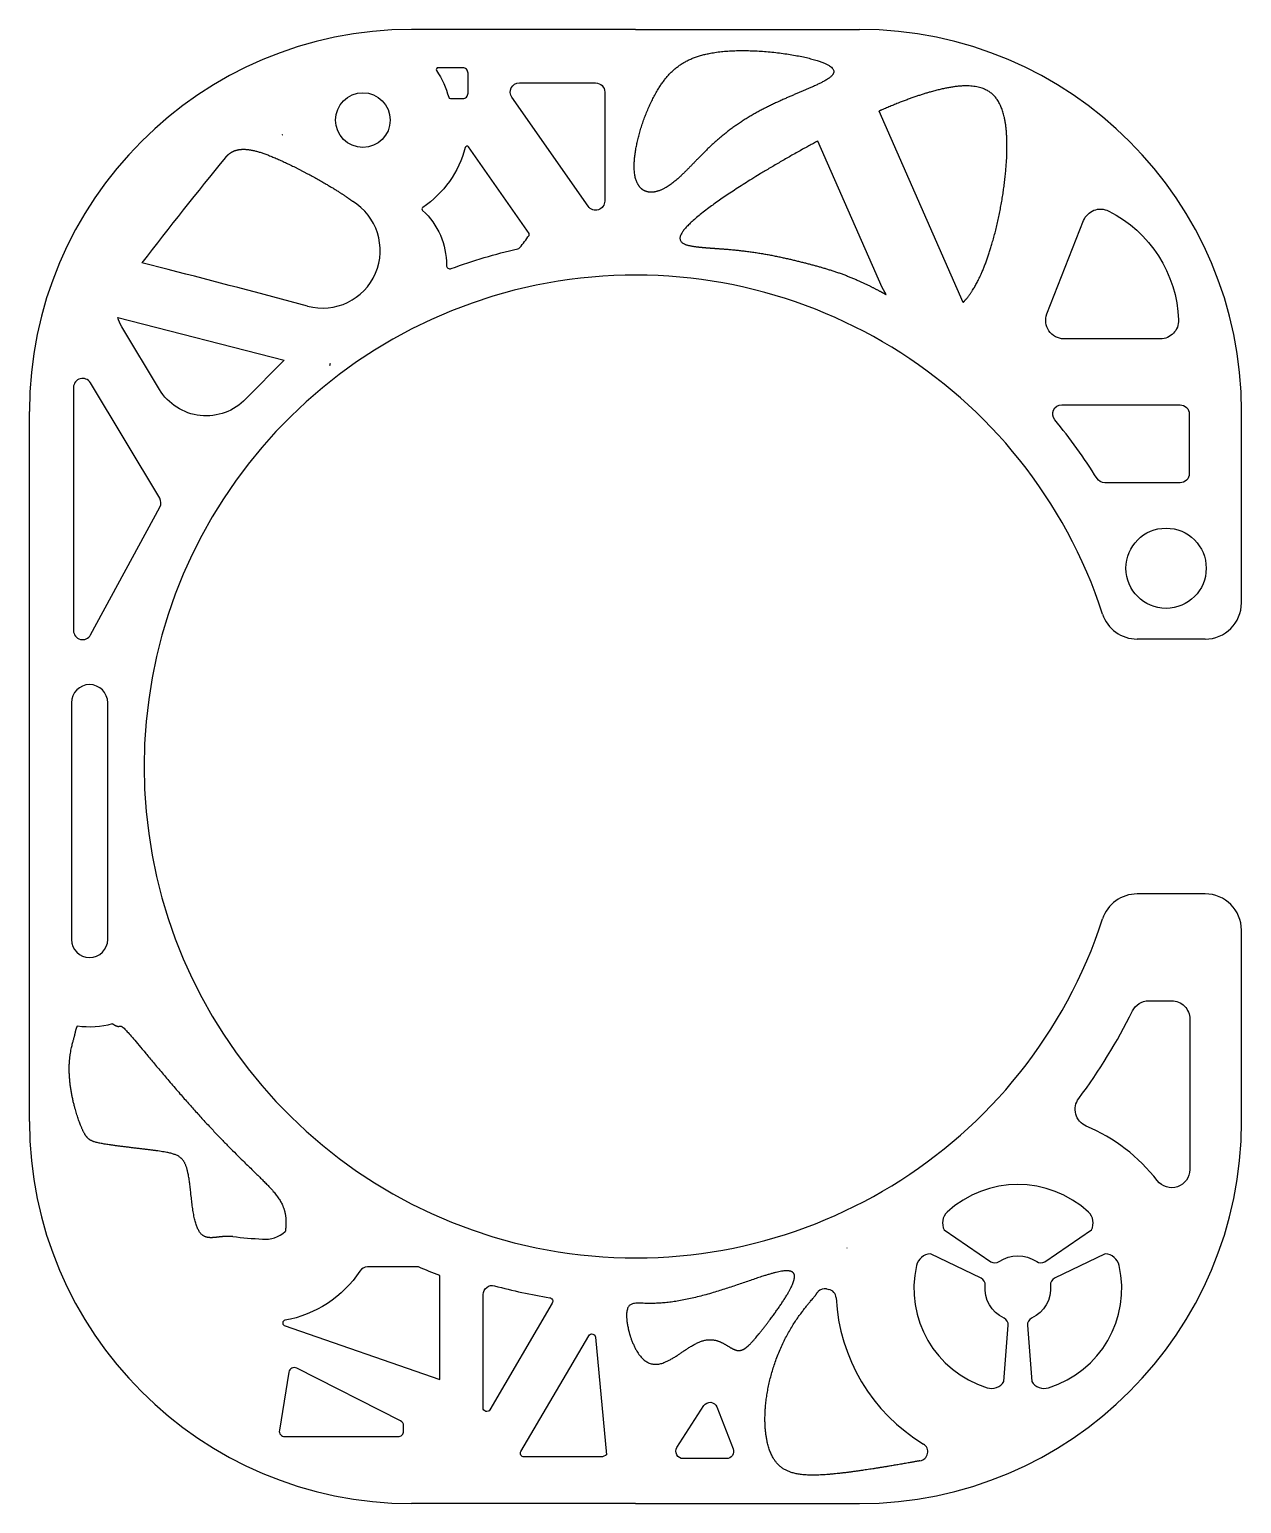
# Model space of a CAD drawing. Header units: millimetres. Extents: x -16.6 to 16.7, y 0 to 40.5.
import ezdxf

# ---------------------------------------------------------------- set-up
doc = ezdxf.new("R2010")
doc.units = ezdxf.units.MM
doc.layers.get('0').update_dxf_attribs({"linetype": 'CONTINUOUS'})

msp = doc.modelspace()

# ---------------------------------------------------------------- linework, layer by layer
for p, q in [((0, 40.5), (-6.15, 40.5)), ((0, 40.5), (6.15, 40.5)), ((9, 33), (6.699, 38.26)), ((6.773, 33.407), (5.011, 37.435)), ((-12.837, 33.904), (-13.56, 34.09)), ((6.888, 33.215), (6.773, 33.407)), ((-8.39, 31.326), (-8.409, 31.254)), ((-16.65, 10.5), (-16.65, 30)), ((16.65, 24.75), (16.65, 30)), ((15.65, 23.75), (13.784, 23.75)), ((-15.5, 22), (-15.5, 15.5)), ((-14.5, 15.5), (-14.5, 22)), ((15.65, 16.75), (13.784, 16.75)), ((16.65, 10.5), (16.65, 15.75)), ((5.248, 5.895), (5.31, 5.883)), ((0, 0), (-6.15, 0)), ((0, 0), (6.15, 0))]:
    msp.add_line(p, q)
for points in [[(-4.75, 39.449), (-5.424, 39.449, 0.60017), (-5.466, 39.371, -0.08317), (-5.133, 38.637, 0.340106), (-5.085, 38.6), (-4.75, 38.6, 0.414214), (-4.6, 38.75), (-4.6, 39.299, 0.414214)], [(-0.845, 38.78), (-0.845, 35.786, -0.733284), (-1.3, 35.642), (-3.396, 38.637, -0.606767), (-3.191, 39.03), (-1.095, 39.03, -0.414214)], [(-9.703, 37.605), (-9.705, 37.612, 0.000778)], [(-3.177, 34.508, 0.018775), (-2.926, 34.841, 0.314222), (-2.926, 34.898), (-4.587, 37.272, 0.636928), (-4.677, 37.256, -0.178866), (-5.844, 35.608, 0.48431), (-5.85, 35.529, -0.214871), (-5.195, 34.025, 0.526329), (-5.06, 33.93, -0.032722), (-3.232, 34.473, 0.167842)], [(11.304, 32.683), (12.31, 35.248, -0.441435), (13, 35.512, -0.274086), (14.92, 32.518, -0.424512), (14.42, 32), (11.769, 32, -0.528407)], [(-13.081, 30.612), (-14.111, 32.329, -0.070937), (-14.221, 32.589), (-9.65, 31.414), (-10.704, 30.354, -0.496879)], [(-13.073, 27.622), (-14.976, 30.793, 0.760667), (-15.44, 30.665), (-15.44, 23.985, 0.777988), (-14.97, 23.866), (-13.068, 27.375, 0.265303)], [(12.68, 28.163, 0.033275), (11.518, 29.775, -0.63456), (11.711, 30.185), (14.964, 30.185, -0.414214), (15.214, 29.935), (15.214, 28.296, -0.414214), (14.964, 28.046), (12.892, 28.046, -0.258771)], [(14.334, 8.871, 0.129111), (12.385, 10.37, -0.487565), (12.179, 11.13, 0.046408), (13.652, 13.533, -0.285809), (14.1, 13.812), (14.729, 13.812, -0.414214), (15.229, 13.312), (15.229, 9.176, -0.715171)], [(12.527, 7.516, 0.339652), (12.443, 8.006, 0.391472), (8.566, 8.006, 0.339652), (8.482, 7.516), (9.759, 6.644, 0.312733), (9.987, 6.646, -0.316501), (11.022, 6.646, 0.312733), (11.25, 6.644)], [(-5.372, 3.41), (-5.372, 6.261, -0.010559), (-5.958, 6.5), (-7.363, 6.5, 0.251283), (-7.571, 6.388, -0.20458), (-9.633, 5.034, 0.70968), (-9.655, 4.895)], [(9.658, 3.183, 0.339652), (10.124, 3.355), (10.241, 4.896, 0.312733), (10.126, 5.093, -0.316501), (9.608, 5.99, 0.312733), (9.495, 6.188), (8.102, 6.857, 0.339652), (7.72, 6.54, 0.391472)], [(10.885, 3.355, 0.339652), (11.351, 3.183, 0.391472), (13.289, 6.54, 0.339652), (12.907, 6.857), (11.513, 6.188, 0.312733), (11.401, 5.99, -0.316501), (10.883, 5.093, 0.312733), (10.768, 4.896)], [(-4.187, 2.627), (-4.187, 5.741, -0.494251), (-3.872, 5.982, 0.026234), (-2.357, 5.655, -0.526925), (-2.287, 5.506), (-4.001, 2.576, -0.764999)], [(-0.953, 1.282), (-3.063, 1.282, -0.579829), (-3.149, 1.432), (-1.282, 4.61, -0.727918), (-1.096, 4.569), (-0.793, 1.34, -0.175438)], [(-6.452, 2.271), (-9.308, 3.72, 0.507487), (-9.524, 3.61), (-9.785, 2.013, 0.462457), (-9.637, 1.839), (-6.52, 1.839, 0.414214), (-6.37, 1.989), (-6.37, 2.137, 0.282487)], [(2.497, 1.234), (1.308, 1.234, -0.593374), (1.14, 1.542), (1.878, 2.69, -0.611703), (2.232, 2.654), (2.683, 1.507, -0.528622)]]:
    msp.add_lwpolyline(points, format="xyb", close=True)
for centre, radius in [((-7.49, 38.011), 0.75), ((14.577, 25.697), 1.102)]:
    msp.add_circle(centre, radius)
for centre, radius, start, end in [((-6.15, 30), 10.5, 90, 180), ((6.15, 30), 10.5, 0, 90), ((79.832, -37.654), 117.768, 140.67149, 142.46837), ((-8.599, 34.427), 1.584, -105.0744, 58.6508), ((0, 20.25), 13.5, 18.08, 341.92), ((-99.165, -301.824), 346.65, 74.92556, 75.57961), ((15.65, 24.75), 1, 270, 360), ((13.784, 24.75), 1, 198.08, 270), ((-15, 22), 0.5, 90, 180), ((-15, 22), 0.5, 0, 90), ((13.784, 15.75), 1, 90, 161.92), ((15.65, 15.75), 1, 0, 90), ((-15, 15.5), 0.5, 180, 270), ((-15, 15.5), 0.5, -90, 0), ((-15, 15.5), 2.399, 262.0621, 285.1829), ((-6.15, 10.5), 10.5, 180, 270), ((6.15, 10.5), 10.5, -90, 0), ((-8.613, 30.404), 23.2, 263.9316, 265.9566), ((-10.188, 8.126), 0.866, 265.9566, 310.7969), ((0.004, 20.242), 14.436, 293.6904, 293.7275), ((5.199, 5.65), 0.25, 78.849, 136.0528), ((5.261, 5.638), 0.25, 2.9668, 78.849), ((10.504, 5.909), 5, 182.9668, 238.7533), ((7.781, 1.421), 0.25, -81.9753, 58.7533)]:
    msp.add_arc(centre, radius, start, end)
for points in [[(0.266, 36.06), (0.339, 36.03), (0.5, 36.006), (0.773, 36.078), (1.138, 36.341), (1.608, 36.842), (2.139, 37.4), (2.791, 37.924), (3.557, 38.364), (4.357, 38.714), (5.057, 38.994), (5.501, 39.235), (5.522, 39.465), (4.968, 39.696), (3.978, 39.884), (2.82, 39.966), (1.772, 39.863), (1.051, 39.515), (0.564, 38.86), (0.166, 37.964), (-0.068, 37.039), (-0.07, 36.454), (0.063, 36.189), (0.193, 36.091), (0.266, 36.06)], [(-11.265, 36.983), (-11.228, 37.028), (-11.151, 37.105), (-11.019, 37.187), (-10.813, 37.231), (-10.504, 37.193), (-10.146, 37.078), (-9.744, 36.908), (-9.313, 36.699), (-8.875, 36.469), (-8.455, 36.232), (-8.152, 36.045), (-7.952, 35.91), (-7.831, 35.823), (-7.775, 35.779)], [(-11.066, 7.334), (-11.122, 7.34), (-11.235, 7.345), (-11.399, 7.333), (-11.607, 7.293), (-11.832, 7.295), (-12.006, 7.439), (-12.122, 7.771), (-12.191, 8.245), (-12.238, 8.761), (-12.3, 9.206), (-12.424, 9.499), (-12.659, 9.618), (-13.072, 9.685), (-13.614, 9.748), (-14.179, 9.816), (-14.65, 9.88), (-14.95, 9.943), (-15.087, 10.045), (-15.221, 10.302), (-15.373, 10.724), (-15.512, 11.268), (-15.582, 11.849), (-15.548, 12.37), (-15.439, 12.741), (-15.394, 12.907), (-15.386, 12.966), (-15.369, 13.029), (-15.346, 13.089), (-15.331, 13.124)], [(-14.372, 13.185), (-14.312, 13.145), (-14.219, 13.094), (-14.162, 13.107), (-14.157, 13.182), (-13.915, 12.934), (-13.129, 11.965), (-12.048, 10.699), (-11.07, 9.68), (-10.306, 8.957), (-9.818, 8.476), (-9.631, 8.138), (-9.59, 7.835), (-9.605, 7.597), (-9.622, 7.47)], [(3.016, 4.267), (2.966, 4.232), (2.871, 4.187), (2.741, 4.192), (2.552, 4.319), (2.27, 4.504), (1.933, 4.542), (1.556, 4.364), (1.156, 4.064), (0.755, 3.811), (0.381, 3.775), (0.064, 4.052), (-0.166, 4.573), (-0.28, 5.116), (-0.241, 5.479), (-0.021, 5.529), (0.431, 5.472), (1.111, 5.527), (1.939, 5.717), (2.804, 6.004), (3.58, 6.284), (4.149, 6.443), (4.427, 6.386), (4.379, 6.076), (4.083, 5.577), (3.673, 5.008), (3.358, 4.61), (3.173, 4.396), (3.066, 4.302), (3.016, 4.267)], [(7.816, 1.173), (7.625, 1.139), (7.253, 1.073), (6.723, 0.983), (6.075, 0.882), (5.365, 0.793), (4.759, 0.757), (4.264, 0.814), (3.886, 1.014), (3.626, 1.466), (3.514, 2.182), (3.58, 3.076), (3.842, 4.021), (4.251, 4.862), (4.727, 5.474), (4.972, 5.742), (4.98, 5.77), (4.984, 5.784), (5.005, 5.808), (5.019, 5.823)]]:
    msp.add_open_spline(points, degree=5)
for points, knots in [([(9, 33), (9.033, 33.033), (9.154, 33.165), (9.355, 33.448), (9.616, 33.982), (9.9, 34.872), (10.133, 36.034), (10.246, 37.177), (10.194, 38.142), (9.92, 38.792), (9.309, 39.045), (8.47, 38.924), (7.673, 38.664), (7.076, 38.424), (6.745, 38.28), (6.699, 38.26)], [1.5212803, 1.5212803, 1.5212803, 1.5212803, 1.5212803, 1.5212803, 1.5333333, 1.5666667, 1.6, 1.6333333, 1.6666667, 1.7, 1.7333333, 1.7666667, 1.8, 1.8333333, 1.8387035, 1.8387035, 1.8387035, 1.8387035, 1.8387035, 1.8387035]), ([(5.011, 37.435), (4.804, 37.325), (4.304, 37.052), (3.532, 36.609), (2.577, 36.017), (1.867, 35.511), (1.499, 35.192), (1.349, 35.022), (1.297, 34.947), (1.245, 34.872), (1.187, 34.743), (1.234, 34.61), (1.521, 34.528), (2.091, 34.494), (2.725, 34.451), (3.346, 34.374), (3.925, 34.265), (4.466, 34.138), (4.987, 34.004), (5.505, 33.852), (5.987, 33.671), (6.371, 33.49), (6.652, 33.343), (6.824, 33.25), (6.888, 33.215)], [0.8767753, 0.8767753, 0.8767753, 0.8767753, 0.8767753, 0.8767753, 0.9, 0.9333333, 0.9666667, 1, 1, 1, 1, 1, 1.0333333, 1.0666667, 1.1, 1.1333333, 1.1666667, 1.2, 1.2333333, 1.2666667, 1.3, 1.3333333, 1.3666667, 1.3860924, 1.3860924, 1.3860924, 1.3860924, 1.3860924, 1.3860924])]:
    msp.add_open_spline(points, degree=5, knots=knots)

doc.saveas('drawing.dxf')
